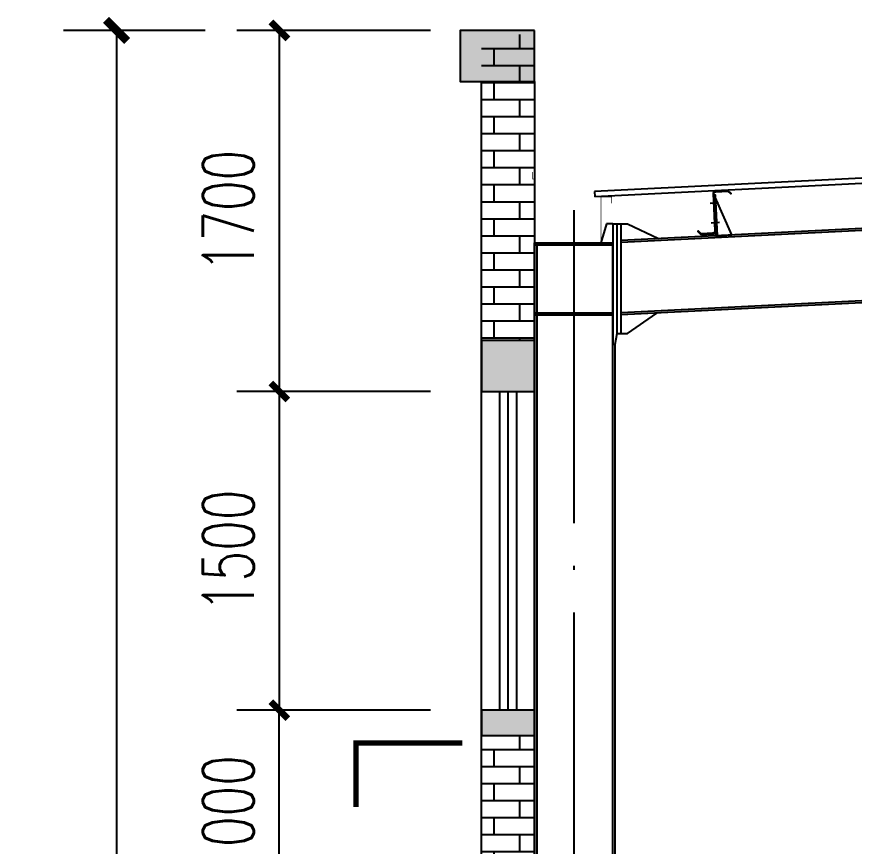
# Model space of a CAD drawing. Extents: x -89996 to 1006241, y -2176 to 440573.
# Drawn here: x 778973 to 782914, y 261375 to 265280 of the extents above; entities that cross this region are included whole.
import ezdxf

# ---------------------------------------------------------------- set-up
doc = ezdxf.new("R2010")
doc.units = 0
doc.header["$LTSCALE"] = 1000
doc.header["$MEASUREMENT"] = 0
doc.linetypes.add('DOTE', pattern=[2.42, 2, -0.2, 0.02, -0.2])
for name, color, linetype in [('AXIS', 3, 'Continuous'), ('AXIS_DIM', 3, 'Continuous'), ('BOLT', 251, 'Continuous'), ('DIM_SYMB', 3, 'Continuous'), ('DOTE', 1, 'DOTE'), ('FZX', 31, 'Continuous'), ('GZ', 50, 'Continuous'), ('LT', 27, 'Continuous'), ('MC', 132, 'Continuous'), ('STQM_PL_THIN', 2, 'Continuous')]:
    doc.layers.add(name, color=color, linetype=linetype)
doc.styles.add('_TCH_DIM_T3', font='SIMPLEX', dxfattribs={"width": 0.705882, "bigfont": 'GBCBIG'})
doc.styles.add('DIM_FONT', font='SIMPLEX', dxfattribs={"width": 0.7, "bigfont": 'GBCBIG'})
doc.dimstyles.new('_TCH_ARCH&&100', dxfattribs={"dimtxt": 297.5, "dimasz": 100, "dimexe": 250, "dimexo": 300, "dimgap": 126.25, "dimtad": 1, "dimdec": 0, "dimzin": 0, "dimdsep": 46, "dimtxsty": '_TCH_DIM_T3', "dimblk": 'ARCHTICK', "dimcen": 0.09, "dimclrt": 7, "dimazin": 2, "dimtfac": 1, "dimtdec": 0, "dimtix": 1, "dimtmove": 2, "dimatfit": 3, "dimfxl": 0, "dimtolj": 1, "dimtzin": 0, "dimarcsym": 0})
doc.dimstyles.new('DIMN80', dxfattribs={"dimscale": 0.8, "dimtxt": 300, "dimasz": 100, "dimexe": 250, "dimexo": 300, "dimgap": 150, "dimtad": 1, "dimdec": 0, "dimzin": 0, "dimdsep": 46, "dimtxsty": 'DIM_FONT', "dimblk": 'ARCHTICK', "dimcen": 0.09, "dimazin": 2, "dimtfac": 1, "dimtdec": 0, "dimtix": 1, "dimtmove": 2, "dimatfit": 3, "dimldrblk": 'ARCHTICK', "dimfxl": 0, "dimtolj": 1, "dimtzin": 0, "dimarcsym": 0})

# ---------------------------------------------------------------- blocks, each defined once
blk = doc.blocks.new('_ArchTick')
at = {"color": 0, "linetype": 'ByBlock', "const_width": 0.4}
blk.add_lwpolyline([(-0.5, -0.5), (0.5, 0.5)], dxfattribs=at)
blk = doc.blocks.new('*D679')
at = {"layer": 'AXIS', "color": 0, "linetype": 'ByBlock', "lineweight": -2, "transparency": 16777216}
for p, q in [((779859.8, 265215.8), (779193.3, 265215.8)), ((779443.3, 253215.8), (779443.3, 265215.8)), ((779859.8, 253215.8), (779193.3, 253215.8))]:
    blk.add_line(p, q, dxfattribs=at)
at = {"layer": 'Defpoints', "color": 0, "linetype": 'ByBlock', "transparency": 16777216}
for p in [(779443.3, 265215.8), (780159.8, 265215.8), (780159.8, 253215.8)]:
    blk.add_point(p, dxfattribs=at)
at = {"layer": 'AXIS', "color": 0, "linetype": 'ByBlock', "lineweight": -2, "transparency": 16777216, "xscale": 100, "yscale": 100, "zscale": 100}
for p, rotation in [((779443.3, 265215.8), 90), ((779443.3, 253215.8), 270)]:
    blk.add_blockref('_ArchTick', p, dxfattribs=dict(at, rotation=rotation))
at = {"layer": 'AXIS', "color": 7, "linetype": 'ByBlock', "transparency": 16777216, "insert": (779168.3, 259215.8), "char_height": 297.5, "attachment_point": 5, "rotation": 90, "style": '_TCH_DIM_T3'}
blk.add_mtext('\\A1;12000', dxfattribs=at)
blk = doc.blocks.new('*D680')
at = {"layer": 'AXIS', "color": 0, "linetype": 'ByBlock', "lineweight": -2, "transparency": 16777216}
for p, q in [((780919.8, 265215.8), (780008.7, 265215.8)), ((780208.7, 265215.8), (780208.7, 263515.8)), ((780919.8, 263515.8), (780008.7, 263515.8))]:
    blk.add_line(p, q, dxfattribs=at)
at = {"layer": 'Defpoints', "color": 0, "linetype": 'ByBlock', "transparency": 16777216}
for p in [(781159.8, 265215.8), (780208.7, 263515.8), (781159.8, 263515.8)]:
    blk.add_point(p, dxfattribs=at)
at = {"layer": 'AXIS', "color": 0, "linetype": 'ByBlock', "lineweight": -2, "transparency": 16777216, "xscale": 80, "yscale": 80, "zscale": 80}
for p, rotation in [((780208.7, 265215.8), 90), ((780208.7, 263515.8), 270)]:
    blk.add_blockref('_ArchTick', p, dxfattribs=dict(at, rotation=rotation))
at = {"layer": 'AXIS', "color": 0, "linetype": 'ByBlock', "transparency": 16777216, "insert": (779968.7, 264365.8), "char_height": 240, "attachment_point": 5, "rotation": 90, "style": 'DIM_FONT'}
blk.add_mtext('\\A1;1700', dxfattribs=at)
blk = doc.blocks.new('*D681')
at = {"layer": 'AXIS', "color": 0, "linetype": 'ByBlock', "lineweight": -2, "transparency": 16777216}
for p, q in [((780919.8, 263515.8), (780008.7, 263515.8)), ((780208.7, 263515.8), (780208.7, 262015.8)), ((780919.8, 262015.8), (780008.7, 262015.8))]:
    blk.add_line(p, q, dxfattribs=at)
at = {"layer": 'Defpoints', "color": 0, "linetype": 'ByBlock', "transparency": 16777216}
for p in [(781159.8, 263515.8), (780208.7, 262015.8), (781159.8, 262015.8)]:
    blk.add_point(p, dxfattribs=at)
at = {"layer": 'AXIS', "color": 0, "linetype": 'ByBlock', "lineweight": -2, "transparency": 16777216, "xscale": 80, "yscale": 80, "zscale": 80}
for p, rotation in [((780208.7, 263515.8), 90), ((780208.7, 262015.8), 270)]:
    blk.add_blockref('_ArchTick', p, dxfattribs=dict(at, rotation=rotation))
at = {"layer": 'AXIS', "color": 0, "linetype": 'ByBlock', "transparency": 16777216, "insert": (779968.7, 262765.8), "char_height": 240, "attachment_point": 5, "rotation": 90, "style": 'DIM_FONT'}
blk.add_mtext('\\A1;1500', dxfattribs=at)
blk = doc.blocks.new('4')
at = {"layer": 'LT', "color": 1, "linetype": 'Continuous'}
for p, q in [((1121053.9, 121885.7, -8.5), (1121014.1, 121883.7, -8.5)), ((1121053.9, 121885.7, -8.5), (1121014.1, 121883.7, -8.5)), ((1121058.5, 121794.3, -8.5), (1121018.6, 121792.3, -8.5)), ((1121058.5, 121794.3, -8.5), (1121018.6, 121792.3, -8.5))]:
    blk.add_line(p, q, dxfattribs=at)
at = {"layer": 'LT', "elevation": -8.5}
blk.add_lwpolyline([(1121031.6, 121929.4, -0.414214), (1121041.1, 121939.9), (1121096.8, 121942.6), (1121110.9, 121929.9), (1121112.9, 121932.1), (1121097.9, 121945.7), (1121037.9, 121942.7, 0.414214), (1121028.5, 121932.2), (1121037.3, 121755.4, -0.414214), (1121027.8, 121744.9), (1120972.1, 121742.2), (1120958, 121754.9), (1120956, 121752.7), (1120971, 121739.1), (1121031, 121742.1, 0.414214), (1121040.4, 121752.6), (1121031.6, 121929.4)], format="xyb", dxfattribs=at)
at = {"layer": 'LT', "elevation": -4.5}
for points in [[(1121031.9, 121924.4), (1121037.8, 121924.7), (1121047.4, 121732.9), (1121041.4, 121732.6)], [(1121038.3, 121914.7), (1121047.4, 121732.9), (1121117.3, 121736.4)]]:
    blk.add_lwpolyline(points, close=True, dxfattribs=at)
at = {"layer": 'LT', "color": 1, "linetype": 'Continuous'}
for points in [[(1121031.5, 121872.3, -8.5), (1121030.2, 121896.8, -8.5), (1121040.4, 121872.8, -8.5), (1121039.2, 121897.2, -8.5)], [(1121031.5, 121872.3, -8.5), (1121030.2, 121896.8, -8.5), (1121040.4, 121872.8, -8.5), (1121039.2, 121897.2, -8.5)], [(1121034.8, 121805.4, -8.5), (1121036, 121780.9, -8.5), (1121043.8, 121805.8, -8.5), (1121045, 121781.3, -8.5)], [(1121034.8, 121805.4, -8.5), (1121036, 121780.9, -8.5), (1121043.8, 121805.8, -8.5), (1121045, 121781.3, -8.5)]]:
    blk.add_solid(points, dxfattribs=at)
blk = doc.blocks.new('*D684')
at = {"layer": 'AXIS', "color": 0, "linetype": 'ByBlock', "lineweight": -2, "transparency": 16777216}
for p, q in [((780919.8, 262015.8), (780008.7, 262015.8)), ((780208.7, 261015.8), (780208.7, 262015.8)), ((780919.8, 261015.8), (780008.7, 261015.8))]:
    blk.add_line(p, q, dxfattribs=at)
at = {"layer": 'Defpoints', "color": 0, "linetype": 'ByBlock', "transparency": 16777216}
for p in [(780208.7, 262015.8), (781159.8, 262015.8), (781159.8, 261015.8)]:
    blk.add_point(p, dxfattribs=at)
at = {"layer": 'AXIS', "color": 0, "linetype": 'ByBlock', "lineweight": -2, "transparency": 16777216, "xscale": 80, "yscale": 80, "zscale": 80}
for p, rotation in [((780208.7, 262015.8), 90), ((780208.7, 261015.8), 270)]:
    blk.add_blockref('_ArchTick', p, dxfattribs=dict(at, rotation=rotation))
at = {"layer": 'AXIS', "color": 0, "linetype": 'ByBlock', "transparency": 16777216, "insert": (779968.7, 261515.8), "char_height": 240, "attachment_point": 5, "rotation": 90, "style": 'DIM_FONT'}
blk.add_mtext('\\A1;1000', dxfattribs=at)

msp = doc.modelspace()

# ---------------------------------------------------------------- hatches: boundary and pattern name
at = {"layer": 'BOLT'}
h = msp.add_hatch(color=256, dxfattribs=at)
h.dxf.hatch_style = 1
h.paths.add_polyline_path([(781059.75, 265215.83), (781409.75, 265215.83), (781409.75, 264975.83), (781059.75, 264975.83)])
h = msp.add_hatch(dxfattribs=at)
h.set_pattern_fill('AR-BRSTD', color=256, scale=100)
h.set_pattern_definition([(0, (176410.02, -230205.82), (0, 80.138549), []), (90, (176410.02, -230205.82), (-120.1928, 80.138549), [80.13855, -80.13854])])
h.paths.add_polyline_path([(781159.75, 265195.75), (781409.75, 265195.75), (781409.75, 263755.83), (781159.75, 263755.83)])
h = msp.add_hatch(color=256, dxfattribs=at)
h.dxf.hatch_style = 1
h.paths.add_polyline_path([(781159.75, 263755.83), (781409.75, 263755.83), (781409.75, 263515.83), (781159.75, 263515.83)])
h = msp.add_hatch(color=256, dxfattribs=at)
h.dxf.hatch_style = 1
h.paths.add_polyline_path([(781159.75, 262015.83), (781409.75, 262015.83), (781409.75, 261895.83), (781159.75, 261895.83)])
h = msp.add_hatch(dxfattribs=at)
h.set_pattern_fill('AR-BRSTD', color=256, scale=100)
h.set_pattern_definition([(0, (176410.02, -233505.82), (0, 80.138549), []), (90, (176410.02, -233505.82), (-120.1928, 80.138549), [80.13855, -80.13854])])
h.paths.add_polyline_path([(781159.75, 261895.83), (781409.75, 261895.83), (781409.75, 260455.83), (781159.75, 260455.83)])

# ---------------------------------------------------------------- linework, layer by layer
at = {"layer": 'AXIS_DIM', "const_width": 3, "elevation": -1.22}
msp.add_lwpolyline([(781400.38, 264548.34), (781400.38, 264515.93), (781413.92, 264515.93), (781413.92, 264215.93), (781722.35, 264215.83), (781722.35, 264431.25), (781772.35, 264431.25), (781772.35, 264401.25)], dxfattribs=at)
at = {"layer": 'DIM_SYMB', "const_width": 25}
msp.add_lwpolyline([(780570.18, 261560.57), (780570.18, 261860.57), (781070.18, 261860.57)], dxfattribs=at)
at = {"layer": 'DOTE'}
msp.add_line((781596.63, 253215.83, -1.22), (781596.63, 264369.3, -1.22), dxfattribs=at)
at = {"layer": 'FZX', "elevation": -1.22}
for points in [[(781409.75, 265215.83), (781059.75, 265215.83), (781059.75, 264975.83), (781409.75, 264975.83)], [(781159.75, 264975.83), (781409.75, 264975.83), (781409.75, 260455.83), (781159.75, 260455.83)], [(781409.75, 263755.83), (781159.75, 263755.83), (781159.75, 263515.83), (781409.75, 263515.83)], [(781409.75, 262015.83), (781159.75, 262015.83), (781159.75, 261895.83), (781409.75, 261895.83)]]:
    msp.add_lwpolyline(points, close=True, dxfattribs=at)
at = {"layer": 'GZ'}
for p, q in [((781747.75, 264305.83, -1.22), (781722.35, 264215.83, -1.22)), ((781777.75, 264305.83, -1.22), (781747.75, 264305.83, -1.22)), ((781777.75, 264305.83, -1.22), (781817.75, 264305.83, -1.22)), ((781797.75, 263788.32, -1.22), (781797.75, 264305.83, -1.22)), ((781817.75, 263788.32, -1.22), (781817.75, 264305.83, -1.22)), ((781817.75, 264305.83, -1.22), (781847.75, 264305.83, -1.22)), ((781847.75, 264305.83, -1.22), (781992.58, 264235.57, -1.22)), ((781409.75, 264215.83, -1.22), (781777.75, 264215.83, -1.22)), ((781409.75, 253235.83, -1.22), (781409.75, 264215.83, -1.22)), ((781777.75, 253235.83, -1.22), (781777.75, 264215.83, -1.22)), ((781409.75, 264205.83, -1.22), (781777.75, 264205.83, -1.22)), ((781421.75, 253235.83, -1.22), (781421.75, 264205.83, -1.22)), ((781409.75, 263886.73, -1.22), (781777.75, 263886.73, -1.22)), ((781409.75, 263876.73, -1.22), (781777.75, 263876.73, -1.22)), ((781847.75, 263788.32, -1.22), (781984.54, 263885.17, -1.22)), ((781789.75, 263738.32, -1.22), (781797.75, 263788.32, -1.22)), ((781797.75, 263788.32, -1.22), (781817.75, 263788.32, -1.22)), ((781817.75, 263788.32, -1.22), (781847.75, 263788.32, -1.22)), ((781777.75, 263738.32, -1.22), (781789.75, 263738.32, -1.22)), ((781789.75, 253235.83, -1.22), (781789.75, 263738.32, -1.22))]:
    msp.add_line(p, q, dxfattribs=at)
at = {"layer": 'MC'}
for p, q in [((786108.19, 264678.54, -1.22), (781692.13, 264457.74, -1.22)), ((786108.19, 264653.51, -1.22), (781693.38, 264432.77, -1.22)), ((781692.13, 264457.74, -1.22), (781693.38, 264432.77, -1.22)), ((786108.19, 264441.35, -1.22), (781817.75, 264226.83, -1.22)), ((786108.19, 264431.35, -1.22), (781817.75, 264216.83, -1.22)), ((786108.19, 264101.35, -1.22), (781817.75, 263886.83, -1.22)), ((786108.19, 264091.35, -1.22), (781817.75, 263876.83, -1.22)), ((781244.75, 263515.83, -1.22), (781244.75, 262014.59, -1.22)), ((781284.75, 263515.83, -1.22), (781284.75, 262014.59, -1.22)), ((781324.75, 263515.83, -1.22), (781324.75, 262014.59, -1.22))]:
    msp.add_line(p, q, dxfattribs=at)
at = {"layer": 'STQM_PL_THIN', "linetype": 'ByBlock'}
msp.add_line((781777.75, 264305.83, -1.22), (781777.75, 263738.32, -1.22), dxfattribs=at)

# ---------------------------------------------------------------- block references
at = {"extrusion": (0.000390955, 1.93016e-05, 1), "rotation": 359.9280376253071}
msp.add_blockref('4', (-338930.52, 143924.57, 314.17), dxfattribs=at)

# ---------------------------------------------------------------- dimensions: what is measured, and where the dimension line sits
at = {"layer": 'AXIS', "linetype": 'ByBlock'}
for p1, p2, distance, dimstyle, picture, middle in [((780159.75, 253215.83, -1.22), (780159.75, 265215.83, -1.22), 716.49, '_TCH_ARCH&&100', '*D679', (779168.26, 259215.83, -1.22)), ((781159.75, 265215.83, -1.22), (781159.75, 263515.83, -1.22), -951.08, 'DIMN80', '*D680', (779968.67, 264365.83, -1.22)), ((781159.75, 263515.83, -1.22), (781159.75, 262015.83, -1.22), -951.08, 'DIMN80', '*D681', (779968.67, 262765.83, -1.22)), ((781159.75, 261015.83, -1.22), (781159.75, 262015.83, -1.22), 951.08, 'DIMN80', '*D684', (779968.67, 261515.83, -1.22))]:
    dim = msp.add_aligned_dim(p1=p1, p2=p2, distance=distance, dimstyle=dimstyle, dxfattribs=at)
    dim.commit()
    dim.dimension.update_dxf_attribs({"geometry": picture, "text_midpoint": middle})

doc.saveas('drawing.dxf')
